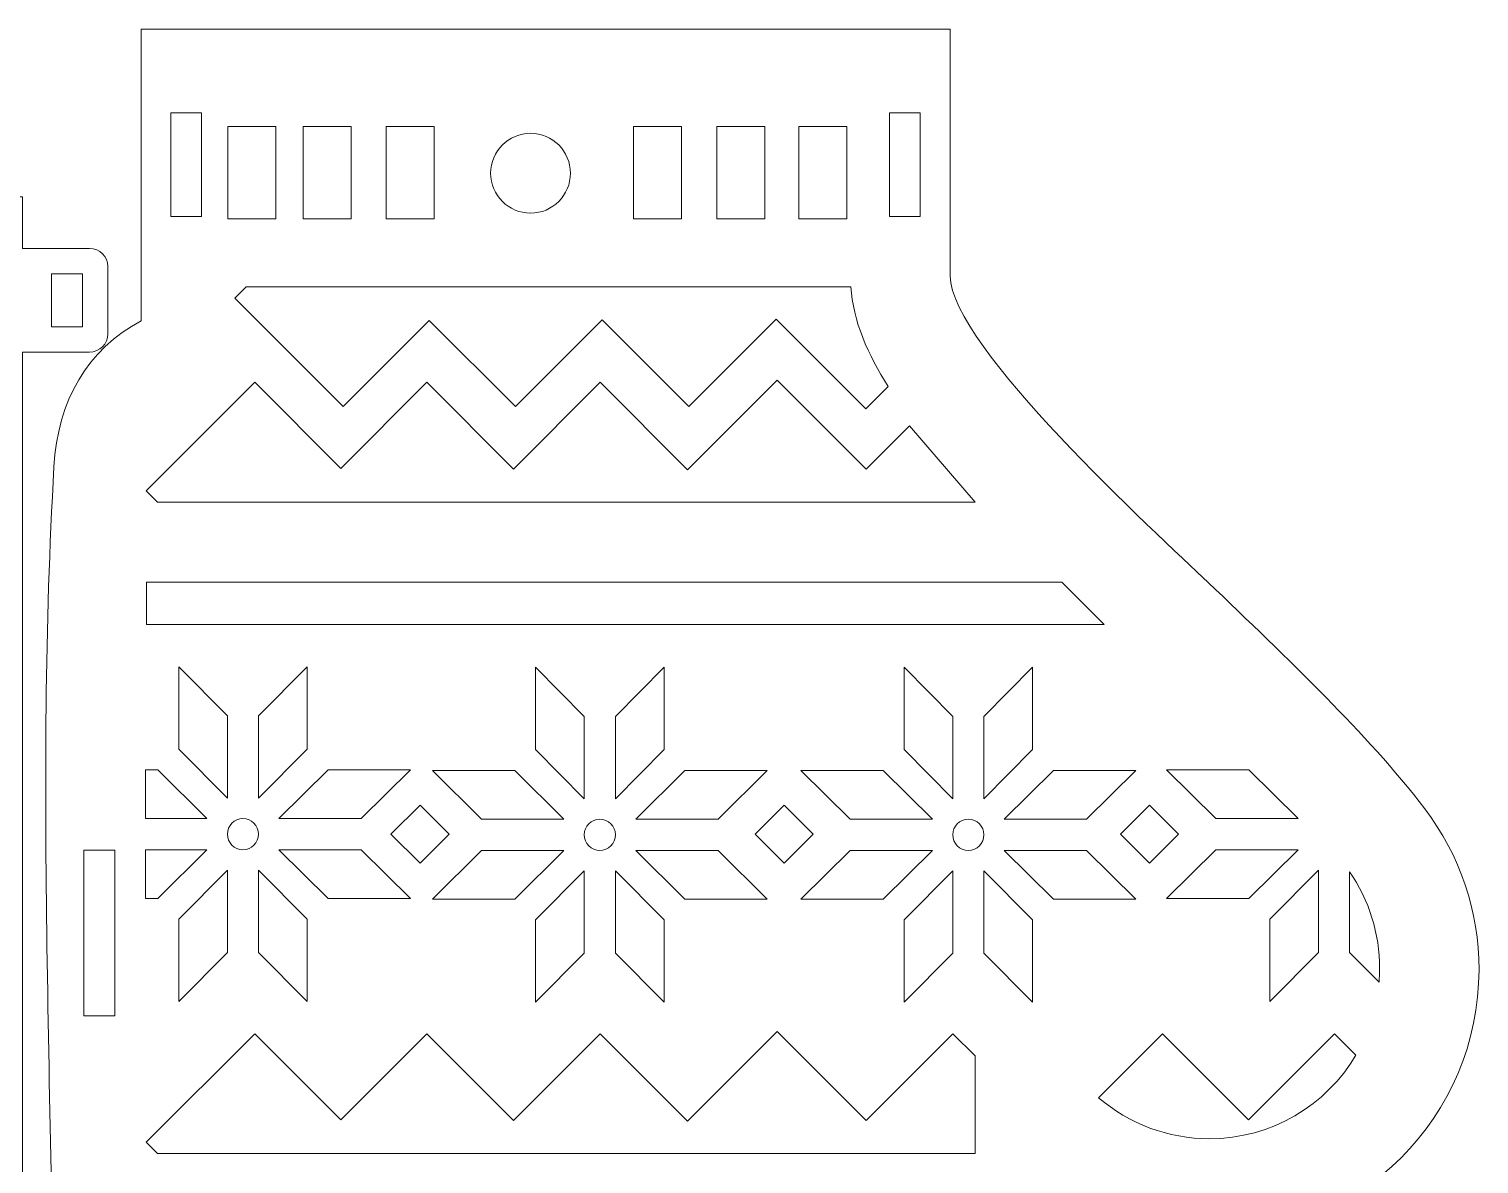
# Model space of a CAD drawing. Header units: centimetres. Extents: x -36.4 to 35.9, y -24.9 to 26.3.
# Drawn here: x 3.89 to 35.8, y 1.18 to 26.14 of the extents above; entities that cross this region are included whole.
import ezdxf

# ---------------------------------------------------------------- set-up
doc = ezdxf.new("R2010")
doc.units = ezdxf.units.CM
doc.header["$MEASUREMENT"] = 0
doc.layers.add('layer 1', color=7, linetype='Continuous')

msp = doc.modelspace()

# ---------------------------------------------------------------- linework, layer by layer
at = {"layer": 'layer 1', "color": 250, "lineweight": 9}
for points, knots in [([(6.36049, 19.72163), (6.36049, 19.72163), (6.36049, 26.14199), (6.36049, 26.14199), (6.36049, 26.14199), (6.36049, 26.14199), (24.16295, 26.14199), (24.16295, 26.14199), (24.16295, 26.14199), (24.16295, 26.14199), (24.16295, 20.71127), (24.16295, 20.71127), (24.16295, 20.71127), (24.16295, 19.16987), (28.71283, 15.03987), (29.83515, 13.97099), (29.83515, 13.97099), (30.70947, 13.13831), (31.58461, 12.30417), (32.43021, 11.44221), (32.43021, 11.44221), (33.19011, 10.66761), (33.94635, 9.85633), (34.60385, 8.99227), (34.60385, 8.99227), (35.37979, 7.97255), (35.79539, 6.73569), (35.79539, 5.45437), (35.79539, 5.45437), (35.79539, 2.22565), (33.17729, -0.39237), (29.94859, -0.39237), (29.94859, -0.39237), (28.87887, -0.39237), (27.85093, -0.10153), (26.96099, 0.42779), (26.96099, 0.42779), (26.96099, 0.42779), (26.96099, -4.59085), (26.96099, -4.59085), (26.96099, -4.59085), (27.01115, -10.82285), (21.91035, -15.85801), (15.70039, -15.85801), (15.70039, -15.85801), (9.48165, -15.85801), (4.43979, -10.81611), (4.43979, -4.59737), (4.43979, -4.59737), (4.43979, 2.44027), (4.03387, 9.48313), (4.44147, 16.51669), (4.44147, 16.51669), (4.52483, 17.95535), (5.17083, 19.10157), (6.36049, 19.72163)], [0, 0, 0, 0, 0.06666667, 0.06666667, 0.06666667, 0.06666667, 0.13333333, 0.13333333, 0.13333333, 0.13333333, 0.2, 0.2, 0.2, 0.2, 0.26666667, 0.26666667, 0.26666667, 0.26666667, 0.33333333, 0.33333333, 0.33333333, 0.33333333, 0.4, 0.4, 0.4, 0.4, 0.46666667, 0.46666667, 0.46666667, 0.46666667, 0.53333333, 0.53333333, 0.53333333, 0.53333333, 0.6, 0.6, 0.6, 0.6, 0.66666667, 0.66666667, 0.66666667, 0.66666667, 0.73333333, 0.73333333, 0.73333333, 0.73333333, 0.8, 0.8, 0.8, 0.8, 0.86666667, 0.86666667, 0.86666667, 0.86666667, 1, 1, 1, 1]), ([(7.69119, 22.01823), (7.69119, 22.01823), (7.01119, 22.01823), (7.01119, 22.01823), (7.01119, 22.01823), (7.01119, 22.01823), (7.01119, 24.29829), (7.01119, 24.29829), (7.01119, 24.29829), (7.01119, 24.29829), (7.69119, 24.29829), (7.69119, 24.29829), (7.69119, 24.29829), (7.69119, 24.29829), (7.69119, 22.01823), (7.69119, 22.01823)], [0, 0, 0, 0, 0.2, 0.2, 0.2, 0.2, 0.4, 0.4, 0.4, 0.4, 0.6, 0.6, 0.6, 0.6, 1, 1, 1, 1]), ([(23.50295, 22.01823), (23.50295, 22.01823), (22.82295, 22.01823), (22.82295, 22.01823), (22.82295, 22.01823), (22.82295, 22.01823), (22.82295, 24.29829), (22.82295, 24.29829), (22.82295, 24.29829), (22.82295, 24.29829), (23.50295, 24.29829), (23.50295, 24.29829), (23.50295, 24.29829), (23.50295, 24.29829), (23.50295, 22.01823), (23.50295, 22.01823)], [0, 0, 0, 0, 0.2, 0.2, 0.2, 0.2, 0.4, 0.4, 0.4, 0.4, 0.6, 0.6, 0.6, 0.6, 1, 1, 1, 1]), ([(9.32405, 21.96941), (9.32405, 21.96941), (8.26781, 21.96941), (8.26781, 21.96941), (8.26781, 21.96941), (8.26781, 21.96941), (8.26781, 23.99959), (8.26781, 23.99959), (8.26781, 23.99959), (8.26781, 23.99959), (9.32405, 23.99959), (9.32405, 23.99959), (9.32405, 23.99959), (9.32405, 23.99959), (9.32405, 21.96941), (9.32405, 21.96941)], [0, 0, 0, 0, 0.2, 0.2, 0.2, 0.2, 0.4, 0.4, 0.4, 0.4, 0.6, 0.6, 0.6, 0.6, 1, 1, 1, 1]), ([(10.98387, 21.96941), (10.98387, 21.96941), (9.92763, 21.96941), (9.92763, 21.96941), (9.92763, 21.96941), (9.92763, 21.96941), (9.92763, 23.99959), (9.92763, 23.99959), (9.92763, 23.99959), (9.92763, 23.99959), (10.98387, 23.99959), (10.98387, 23.99959), (10.98387, 23.99959), (10.98387, 23.99959), (10.98387, 21.96941), (10.98387, 21.96941)], [0, 0, 0, 0, 0.2, 0.2, 0.2, 0.2, 0.4, 0.4, 0.4, 0.4, 0.6, 0.6, 0.6, 0.6, 1, 1, 1, 1]), ([(12.80831, 21.96941), (12.80831, 21.96941), (11.75207, 21.96941), (11.75207, 21.96941), (11.75207, 21.96941), (11.75207, 21.96941), (11.75207, 23.99959), (11.75207, 23.99959), (11.75207, 23.99959), (11.75207, 23.99959), (12.80831, 23.99959), (12.80831, 23.99959), (12.80831, 23.99959), (12.80831, 23.99959), (12.80831, 21.96941), (12.80831, 21.96941)], [0, 0, 0, 0, 0.2, 0.2, 0.2, 0.2, 0.4, 0.4, 0.4, 0.4, 0.6, 0.6, 0.6, 0.6, 1, 1, 1, 1]), ([(18.24727, 21.96941), (18.24727, 21.96941), (17.19103, 21.96941), (17.19103, 21.96941), (17.19103, 21.96941), (17.19103, 21.96941), (17.19103, 23.99959), (17.19103, 23.99959), (17.19103, 23.99959), (17.19103, 23.99959), (18.24727, 23.99959), (18.24727, 23.99959), (18.24727, 23.99959), (18.24727, 23.99959), (18.24727, 21.96941), (18.24727, 21.96941)], [0, 0, 0, 0, 0.2, 0.2, 0.2, 0.2, 0.4, 0.4, 0.4, 0.4, 0.6, 0.6, 0.6, 0.6, 1, 1, 1, 1]), ([(20.08539, 21.96941), (20.08539, 21.96941), (19.02915, 21.96941), (19.02915, 21.96941), (19.02915, 21.96941), (19.02915, 21.96941), (19.02915, 23.99959), (19.02915, 23.99959), (19.02915, 23.99959), (19.02915, 23.99959), (20.08539, 23.99959), (20.08539, 23.99959), (20.08539, 23.99959), (20.08539, 23.99959), (20.08539, 21.96941), (20.08539, 21.96941)], [0, 0, 0, 0, 0.2, 0.2, 0.2, 0.2, 0.4, 0.4, 0.4, 0.4, 0.6, 0.6, 0.6, 0.6, 1, 1, 1, 1]), ([(21.88925, 21.96941), (21.88925, 21.96941), (20.83301, 21.96941), (20.83301, 21.96941), (20.83301, 21.96941), (20.83301, 21.96941), (20.83301, 23.99959), (20.83301, 23.99959), (20.83301, 23.99959), (20.83301, 23.99959), (21.88925, 23.99959), (21.88925, 23.99959), (21.88925, 23.99959), (21.88925, 23.99959), (21.88925, 21.96941), (21.88925, 21.96941)], [0, 0, 0, 0, 0.2, 0.2, 0.2, 0.2, 0.4, 0.4, 0.4, 0.4, 0.6, 0.6, 0.6, 0.6, 1, 1, 1, 1]), ([(14.92763, 22.09287), (14.44277, 22.09287), (14.04973, 22.48591), (14.04973, 22.97077), (14.04973, 22.97077), (14.04973, 23.45565), (14.44277, 23.84869), (14.92763, 23.84869), (14.92763, 23.84869), (15.41251, 23.84869), (15.80553, 23.45565), (15.80553, 22.97077), (15.80553, 22.97077), (15.80553, 22.48591), (15.41251, 22.09287), (14.92763, 22.09287)], [0, 0, 0, 0, 0.2, 0.2, 0.2, 0.2, 0.4, 0.4, 0.4, 0.4, 0.6, 0.6, 0.6, 0.6, 1, 1, 1, 1]), ([(-4.24951, -15.26875), (-4.24951, -15.26875), (-4.24951, -15.01497), (-4.24951, -15.01497), (-4.24951, -15.01497), (-4.24951, -15.01497), (-4.84953, -15.01497), (-4.84953, -15.01497), (-4.84953, -15.01497), (-4.84953, -15.01497), (-4.84953, -13.76035), (-4.84953, -13.76035), (-4.84953, -13.76035), (-4.84953, -13.76035), (-4.24951, -13.76035), (-4.24951, -13.76035), (-4.24951, -13.76035), (-4.24951, -13.76035), (-4.24951, -12.10167), (-4.24951, -12.10167), (-4.24951, -12.10167), (-4.24951, -12.10167), (-4.24951, -10.78865), (-4.24951, -10.78865), (-4.24951, -10.78865), (-4.24951, -10.78865), (-4.24951, -6.63227), (-4.24951, -6.63227), (-4.24951, -6.63227), (-4.24951, -6.63227), (-4.84951, -6.63227), (-4.84951, -6.63227), (-4.84951, -6.63227), (-4.84951, -6.63227), (-4.84951, -5.31925), (-4.84951, -5.31925), (-4.84951, -5.31925), (-4.84951, -5.31925), (-4.24951, -5.31925), (-4.24951, -5.31925), (-4.24951, -5.31925), (-4.24951, -5.31925), (-4.24951, -1.47687), (-4.24951, -1.47687), (-4.24951, -1.47687), (-4.24951, -1.50987), (-4.27651, -1.53687), (-4.30951, -1.53687), (-4.30951, -1.53687), (-4.30951, -1.53687), (-4.78951, -1.53687), (-4.78951, -1.53687), (-4.78951, -1.53687), (-4.82251, -1.53687), (-4.84951, -1.50987), (-4.84951, -1.47687), (-4.84951, -1.47687), (-4.84951, -1.47687), (-4.84951, -0.28387), (-4.84951, -0.28387), (-4.84951, -0.28387), (-4.84951, -0.25085), (-4.82251, -0.22385), (-4.78951, -0.22385), (-4.78951, -0.22385), (-4.78951, -0.22385), (-4.30951, -0.22385), (-4.30951, -0.22385), (-4.30951, -0.22385), (-4.27651, -0.22385), (-4.24951, -0.25085), (-4.24951, -0.28387), (-4.24951, -0.28387), (-4.24951, -0.28387), (-4.24951, 5.50745), (-4.24951, 5.50745), (-4.24951, 5.50745), (-4.24951, 5.50745), (-4.84951, 5.50745), (-4.84951, 5.50745), (-4.84951, 5.50745), (-4.84951, 5.50745), (-4.84951, 7.32425), (-4.84951, 7.32425), (-4.84951, 7.32425), (-4.84951, 7.32425), (-4.24951, 7.32425), (-4.24951, 7.32425), (-4.24951, 7.32425), (-4.24951, 7.32425), (-4.24951, 13.87085), (-4.24951, 13.87085), (-4.24951, 13.87085), (-4.24951, 13.87085), (-4.84951, 13.87085), (-4.84951, 13.87085), (-4.84951, 13.87085), (-4.84951, 13.87085), (-4.84951, 15.68765), (-4.84951, 15.68765), (-4.84951, 15.68765), (-4.84951, 15.68765), (-4.24951, 15.68765), (-4.24951, 15.68765), (-4.24951, 15.68765), (-4.24951, 15.68765), (-4.24951, 17.73125), (-4.24951, 17.73125), (-4.24951, 17.73125), (-4.24951, 17.73125), (-4.24951, 19.03821), (-4.24951, 19.03821), (-4.24951, 19.03821), (-4.24951, 19.03821), (-4.84951, 19.03821), (-4.84951, 19.03821), (-4.84951, 19.03821), (-4.84951, 19.03821), (-4.84951, 20.85501), (-4.84951, 20.85501), (-4.84951, 20.85501), (-4.84951, 20.85501), (-4.24951, 20.85501), (-4.24951, 20.85501), (-4.24951, 20.85501), (-4.24951, 20.85501), (-4.24951, 22.45125), (-4.24951, 22.45125), (-4.24951, 22.45125), (-4.24951, 22.45125), (-2.64951, 22.45125), (-2.64951, 22.45125), (-2.64951, 22.45125), (-2.64951, 22.45125), (-2.64951, 21.85125), (-2.64951, 21.85125), (-2.64951, 21.85125), (-2.64951, 21.85125), (-1.04951, 21.85125), (-1.04951, 21.85125), (-1.04951, 21.85125), (-1.04951, 21.85125), (-1.04951, 22.45125), (-1.04951, 22.45125), (-1.04951, 22.45125), (-1.04951, 22.45125), (0.55049, 22.45125), (0.55049, 22.45125), (0.55049, 22.45125), (0.55049, 22.45125), (0.55049, 21.85125), (0.55049, 21.85125), (0.55049, 21.85125), (0.55049, 21.85125), (2.15049, 21.85125), (2.15049, 21.85125), (2.15049, 21.85125), (2.15049, 21.85125), (2.15049, 22.45125), (2.15049, 22.45125), (2.15049, 22.45125), (2.15049, 22.45125), (3.75049, 22.45125), (3.75049, 22.45125), (3.75049, 22.45125), (3.75049, 22.45125), (3.75049, 21.31827), (3.75049, 21.31827), (3.75049, 21.31827), (3.75049, 21.31827), (5.22575, 21.31827), (5.22575, 21.31827), (5.22575, 21.31827), (5.44579, 21.31827), (5.62577, 21.13827), (5.62577, 20.91827), (5.62577, 20.91827), (5.62577, 20.91827), (5.62577, 19.43821), (5.62577, 19.43821), (5.62577, 19.43821), (5.62577, 19.21821), (5.44579, 19.03821), (5.22575, 19.03821), (5.22575, 19.03821), (5.22575, 19.03821), (3.75049, 19.03821), (3.75049, 19.03821), (3.75049, 19.03821), (3.75049, 19.03821), (3.75049, 17.73125), (3.75049, 17.73125), (3.75049, 17.73125), (3.75049, 17.73125), (3.75049, -13.98755), (3.75049, -13.98755), (3.75049, -13.98755), (3.75049, -13.98755), (2.95049, -13.98755), (2.95049, -13.98755), (2.95049, -13.98755), (2.95049, -13.98755), (2.95049, -14.27133), (2.95049, -14.27133), (2.95049, -14.27133), (2.95049, -14.27133), (2.95049, -14.28669), (2.95049, -14.28669), (2.95049, -14.28669), (2.95049, -14.28669), (2.95049, -14.78755), (2.95049, -14.78755), (2.95049, -14.78755), (2.95049, -14.78755), (3.75049, -14.78755), (3.75049, -14.78755), (3.75049, -14.78755), (3.75049, -14.78755), (3.75049, -15.26875), (3.75049, -15.26875), (3.75049, -15.26875), (3.75049, -15.26875), (-4.24951, -15.26875), (-4.24951, -15.26875)], [0, 0, 0, 0, 0.01754386, 0.01754386, 0.01754386, 0.01754386, 0.03508772, 0.03508772, 0.03508772, 0.03508772, 0.05263158, 0.05263158, 0.05263158, 0.05263158, 0.07017544, 0.07017544, 0.07017544, 0.07017544, 0.0877193, 0.0877193, 0.0877193, 0.0877193, 0.10526316, 0.10526316, 0.10526316, 0.10526316, 0.12280702, 0.12280702, 0.12280702, 0.12280702, 0.14035088, 0.14035088, 0.14035088, 0.14035088, 0.15789474, 0.15789474, 0.15789474, 0.15789474, 0.1754386, 0.1754386, 0.1754386, 0.1754386, 0.19298246, 0.19298246, 0.19298246, 0.19298246, 0.21052632, 0.21052632, 0.21052632, 0.21052632, 0.22807018, 0.22807018, 0.22807018, 0.22807018, 0.24561404, 0.24561404, 0.24561404, 0.24561404, 0.26315789, 0.26315789, 0.26315789, 0.26315789, 0.28070175, 0.28070175, 0.28070175, 0.28070175, 0.29824561, 0.29824561, 0.29824561, 0.29824561, 0.31578947, 0.31578947, 0.31578947, 0.31578947, 0.33333333, 0.33333333, 0.33333333, 0.33333333, 0.35087719, 0.35087719, 0.35087719, 0.35087719, 0.36842105, 0.36842105, 0.36842105, 0.36842105, 0.38596491, 0.38596491, 0.38596491, 0.38596491, 0.40350877, 0.40350877, 0.40350877, 0.40350877, 0.42105263, 0.42105263, 0.42105263, 0.42105263, 0.43859649, 0.43859649, 0.43859649, 0.43859649, 0.45614035, 0.45614035, 0.45614035, 0.45614035, 0.47368421, 0.47368421, 0.47368421, 0.47368421, 0.49122807, 0.49122807, 0.49122807, 0.49122807, 0.50877193, 0.50877193, 0.50877193, 0.50877193, 0.52631579, 0.52631579, 0.52631579, 0.52631579, 0.54385965, 0.54385965, 0.54385965, 0.54385965, 0.56140351, 0.56140351, 0.56140351, 0.56140351, 0.57894737, 0.57894737, 0.57894737, 0.57894737, 0.59649123, 0.59649123, 0.59649123, 0.59649123, 0.61403509, 0.61403509, 0.61403509, 0.61403509, 0.63157895, 0.63157895, 0.63157895, 0.63157895, 0.64912281, 0.64912281, 0.64912281, 0.64912281, 0.66666667, 0.66666667, 0.66666667, 0.66666667, 0.68421053, 0.68421053, 0.68421053, 0.68421053, 0.70175439, 0.70175439, 0.70175439, 0.70175439, 0.71929825, 0.71929825, 0.71929825, 0.71929825, 0.73684211, 0.73684211, 0.73684211, 0.73684211, 0.75438596, 0.75438596, 0.75438596, 0.75438596, 0.77192982, 0.77192982, 0.77192982, 0.77192982, 0.78947368, 0.78947368, 0.78947368, 0.78947368, 0.80701754, 0.80701754, 0.80701754, 0.80701754, 0.8245614, 0.8245614, 0.8245614, 0.8245614, 0.84210526, 0.84210526, 0.84210526, 0.84210526, 0.85964912, 0.85964912, 0.85964912, 0.85964912, 0.87719298, 0.87719298, 0.87719298, 0.87719298, 0.89473684, 0.89473684, 0.89473684, 0.89473684, 0.9122807, 0.9122807, 0.9122807, 0.9122807, 0.92982456, 0.92982456, 0.92982456, 0.92982456, 0.94736842, 0.94736842, 0.94736842, 0.94736842, 0.96491228, 0.96491228, 0.96491228, 0.96491228, 1, 1, 1, 1]), ([(5.07049, 19.59617), (5.07049, 19.59617), (4.39049, 19.59617), (4.39049, 19.59617), (4.39049, 19.59617), (4.39049, 19.59617), (4.39049, 20.76033), (4.39049, 20.76033), (4.39049, 20.76033), (4.39049, 20.76033), (5.07049, 20.76033), (5.07049, 20.76033), (5.07049, 20.76033), (5.07049, 20.76033), (5.07049, 19.59617), (5.07049, 19.59617)], [0, 0, 0, 0, 0.2, 0.2, 0.2, 0.2, 0.4, 0.4, 0.4, 0.4, 0.6, 0.6, 0.6, 0.6, 1, 1, 1, 1]), ([(22.79389, 18.28053), (22.35623, 18.97137), (22.01813, 19.72511), (21.97673, 20.47241), (21.97673, 20.47241), (21.97673, 20.47241), (8.66759, 20.47241), (8.66759, 20.47241), (8.66759, 20.47241), (8.66759, 20.47241), (8.42009, 20.22489), (8.42009, 20.22489), (8.42009, 20.22489), (8.42009, 20.22489), (10.80621, 17.83875), (10.80621, 17.83875), (10.80621, 17.83875), (10.80621, 17.83875), (12.70027, 19.73281), (12.70027, 19.73281), (12.70027, 19.73281), (12.70027, 19.73281), (14.59435, 17.83875), (14.59435, 17.83875), (14.59435, 17.83875), (14.59435, 17.83875), (16.50109, 19.74547), (16.50109, 19.74547), (16.50109, 19.74547), (16.50109, 19.74547), (18.40781, 17.83875), (18.40781, 17.83875), (18.40781, 17.83875), (18.40781, 17.83875), (20.33141, 19.76233), (20.33141, 19.76233), (20.33141, 19.76233), (20.33141, 19.76233), (22.30355, 17.79019), (22.30355, 17.79019), (22.30355, 17.79019), (22.30355, 17.79019), (22.79389, 18.28053), (22.79389, 18.28053)], [0, 0, 0, 0, 0.08333333, 0.08333333, 0.08333333, 0.08333333, 0.16666667, 0.16666667, 0.16666667, 0.16666667, 0.25, 0.25, 0.25, 0.25, 0.33333333, 0.33333333, 0.33333333, 0.33333333, 0.41666667, 0.41666667, 0.41666667, 0.41666667, 0.5, 0.5, 0.5, 0.5, 0.58333333, 0.58333333, 0.58333333, 0.58333333, 0.66666667, 0.66666667, 0.66666667, 0.66666667, 0.75, 0.75, 0.75, 0.75, 0.83333333, 0.83333333, 0.83333333, 0.83333333, 1, 1, 1, 1]), ([(6.71973, 15.73899), (6.71973, 15.73899), (6.47221, 15.98651), (6.47221, 15.98651), (6.47221, 15.98651), (6.47221, 15.98651), (8.85835, 18.37265), (8.85835, 18.37265), (8.85835, 18.37265), (8.85835, 18.37265), (10.75241, 16.47859), (10.75241, 16.47859), (10.75241, 16.47859), (10.75241, 16.47859), (12.64649, 18.37265), (12.64649, 18.37265), (12.64649, 18.37265), (12.64649, 18.37265), (14.55323, 16.46593), (14.55323, 16.46593), (14.55323, 16.46593), (14.55323, 16.46593), (16.45995, 18.37265), (16.45995, 18.37265), (16.45995, 18.37265), (16.45995, 18.37265), (18.38355, 16.44907), (18.38355, 16.44907), (18.38355, 16.44907), (18.38355, 16.44907), (20.35567, 18.42121), (20.35567, 18.42121), (20.35567, 18.42121), (20.35567, 18.42121), (22.31307, 16.46385), (22.31307, 16.46385), (22.31307, 16.46385), (22.31307, 16.46385), (23.26747, 17.41825), (23.26747, 17.41825), (23.26747, 17.41825), (23.26747, 17.41825), (24.70791, 15.73899), (24.70791, 15.73899), (24.70791, 15.73899), (24.70791, 15.73899), (6.71973, 15.73899), (6.71973, 15.73899)], [0, 0, 0, 0, 0.07692308, 0.07692308, 0.07692308, 0.07692308, 0.15384615, 0.15384615, 0.15384615, 0.15384615, 0.23076923, 0.23076923, 0.23076923, 0.23076923, 0.30769231, 0.30769231, 0.30769231, 0.30769231, 0.38461538, 0.38461538, 0.38461538, 0.38461538, 0.46153846, 0.46153846, 0.46153846, 0.46153846, 0.53846154, 0.53846154, 0.53846154, 0.53846154, 0.61538462, 0.61538462, 0.61538462, 0.61538462, 0.69230769, 0.69230769, 0.69230769, 0.69230769, 0.76923077, 0.76923077, 0.76923077, 0.76923077, 0.84615385, 0.84615385, 0.84615385, 0.84615385, 1, 1, 1, 1]), ([(27.54771, 13.04479), (27.54771, 13.04479), (6.47779, 13.04479), (6.47779, 13.04479), (6.47779, 13.04479), (6.47779, 13.04479), (6.47779, 13.97757), (6.47779, 13.97757), (6.47779, 13.97757), (6.47779, 13.97757), (26.61491, 13.97757), (26.61491, 13.97757), (26.61491, 13.97757), (26.61491, 13.97757), (27.54771, 13.04479), (27.54771, 13.04479)], [0, 0, 0, 0, 0.2, 0.2, 0.2, 0.2, 0.4, 0.4, 0.4, 0.4, 0.6, 0.6, 0.6, 0.6, 1, 1, 1, 1]), ([(7.18649, 12.11887), (7.18649, 12.11887), (8.25645, 11.03733), (8.25645, 11.03733), (8.25645, 11.03733), (8.25645, 11.03733), (8.25645, 9.22661), (8.25645, 9.22661), (8.25645, 9.22661), (8.25645, 9.22661), (7.18649, 10.30815), (7.18649, 10.30815), (7.18649, 10.30815), (7.18649, 10.30815), (7.18649, 12.11887), (7.18649, 12.11887)], [0, 0, 0, 0, 0.2, 0.2, 0.2, 0.2, 0.4, 0.4, 0.4, 0.4, 0.6, 0.6, 0.6, 0.6, 1, 1, 1, 1]), ([(10.01227, 12.11887), (10.01227, 12.11887), (8.94231, 11.03733), (8.94231, 11.03733), (8.94231, 11.03733), (8.94231, 11.03733), (8.94231, 9.22661), (8.94231, 9.22661), (8.94231, 9.22661), (8.94231, 9.22661), (10.01227, 10.30815), (10.01227, 10.30815), (10.01227, 10.30815), (10.01227, 10.30815), (10.01227, 12.11887), (10.01227, 12.11887)], [0, 0, 0, 0, 0.2, 0.2, 0.2, 0.2, 0.4, 0.4, 0.4, 0.4, 0.6, 0.6, 0.6, 0.6, 1, 1, 1, 1]), ([(15.03943, 12.10537), (15.03943, 12.10537), (16.10939, 11.02383), (16.10939, 11.02383), (16.10939, 11.02383), (16.10939, 11.02383), (16.10939, 9.21311), (16.10939, 9.21311), (16.10939, 9.21311), (16.10939, 9.21311), (15.03943, 10.29465), (15.03943, 10.29465), (15.03943, 10.29465), (15.03943, 10.29465), (15.03943, 12.10537), (15.03943, 12.10537)], [0, 0, 0, 0, 0.2, 0.2, 0.2, 0.2, 0.4, 0.4, 0.4, 0.4, 0.6, 0.6, 0.6, 0.6, 1, 1, 1, 1]), ([(17.86521, 12.10537), (17.86521, 12.10537), (16.79525, 11.02383), (16.79525, 11.02383), (16.79525, 11.02383), (16.79525, 11.02383), (16.79525, 9.21311), (16.79525, 9.21311), (16.79525, 9.21311), (16.79525, 9.21311), (17.86521, 10.29465), (17.86521, 10.29465), (17.86521, 10.29465), (17.86521, 10.29465), (17.86521, 12.10537), (17.86521, 12.10537)], [0, 0, 0, 0, 0.2, 0.2, 0.2, 0.2, 0.4, 0.4, 0.4, 0.4, 0.6, 0.6, 0.6, 0.6, 1, 1, 1, 1]), ([(23.14683, 12.10537), (23.14683, 12.10537), (24.21679, 11.02383), (24.21679, 11.02383), (24.21679, 11.02383), (24.21679, 11.02383), (24.21679, 9.21311), (24.21679, 9.21311), (24.21679, 9.21311), (24.21679, 9.21311), (23.14683, 10.29465), (23.14683, 10.29465), (23.14683, 10.29465), (23.14683, 10.29465), (23.14683, 12.10537), (23.14683, 12.10537)], [0, 0, 0, 0, 0.2, 0.2, 0.2, 0.2, 0.4, 0.4, 0.4, 0.4, 0.6, 0.6, 0.6, 0.6, 1, 1, 1, 1]), ([(25.97261, 12.10537), (25.97261, 12.10537), (24.90263, 11.02383), (24.90263, 11.02383), (24.90263, 11.02383), (24.90263, 11.02383), (24.90263, 9.21311), (24.90263, 9.21311), (24.90263, 9.21311), (24.90263, 9.21311), (25.97261, 10.29465), (25.97261, 10.29465), (25.97261, 10.29465), (25.97261, 10.29465), (25.97261, 12.10537), (25.97261, 12.10537)], [0, 0, 0, 0, 0.2, 0.2, 0.2, 0.2, 0.4, 0.4, 0.4, 0.4, 0.6, 0.6, 0.6, 0.6, 1, 1, 1, 1]), ([(6.45581, 8.77867), (6.45581, 8.77867), (7.80851, 8.77867), (7.80851, 8.77867), (7.80851, 8.77867), (7.80851, 8.77867), (6.72699, 9.84863), (6.72699, 9.84863), (6.72699, 9.84863), (6.72699, 9.84863), (6.45581, 9.84863), (6.45581, 9.84863), (6.45581, 9.84863), (6.45581, 9.84863), (6.45581, 8.77867), (6.45581, 8.77867)], [0, 0, 0, 0, 0.2, 0.2, 0.2, 0.2, 0.4, 0.4, 0.4, 0.4, 0.6, 0.6, 0.6, 0.6, 1, 1, 1, 1]), ([(12.28249, 9.84863), (12.28249, 9.84863), (11.20097, 8.77867), (11.20097, 8.77867), (11.20097, 8.77867), (11.20097, 8.77867), (9.39025, 8.77867), (9.39025, 8.77867), (9.39025, 8.77867), (9.39025, 8.77867), (10.47179, 9.84863), (10.47179, 9.84863), (10.47179, 9.84863), (10.47179, 9.84863), (12.28249, 9.84863), (12.28249, 9.84863)], [0, 0, 0, 0, 0.2, 0.2, 0.2, 0.2, 0.4, 0.4, 0.4, 0.4, 0.6, 0.6, 0.6, 0.6, 1, 1, 1, 1]), ([(12.76921, 9.83513), (12.76921, 9.83513), (13.85073, 8.76517), (13.85073, 8.76517), (13.85073, 8.76517), (13.85073, 8.76517), (15.66145, 8.76517), (15.66145, 8.76517), (15.66145, 8.76517), (15.66145, 8.76517), (14.57991, 9.83513), (14.57991, 9.83513), (14.57991, 9.83513), (14.57991, 9.83513), (12.76921, 9.83513), (12.76921, 9.83513)], [0, 0, 0, 0, 0.2, 0.2, 0.2, 0.2, 0.4, 0.4, 0.4, 0.4, 0.6, 0.6, 0.6, 0.6, 1, 1, 1, 1]), ([(20.13543, 9.83513), (20.13543, 9.83513), (19.05391, 8.76517), (19.05391, 8.76517), (19.05391, 8.76517), (19.05391, 8.76517), (17.24319, 8.76517), (17.24319, 8.76517), (17.24319, 8.76517), (17.24319, 8.76517), (18.32473, 9.83513), (18.32473, 9.83513), (18.32473, 9.83513), (18.32473, 9.83513), (20.13543, 9.83513), (20.13543, 9.83513)], [0, 0, 0, 0, 0.2, 0.2, 0.2, 0.2, 0.4, 0.4, 0.4, 0.4, 0.6, 0.6, 0.6, 0.6, 1, 1, 1, 1]), ([(20.87659, 9.83513), (20.87659, 9.83513), (21.95813, 8.76517), (21.95813, 8.76517), (21.95813, 8.76517), (21.95813, 8.76517), (23.76885, 8.76517), (23.76885, 8.76517), (23.76885, 8.76517), (23.76885, 8.76517), (22.68731, 9.83513), (22.68731, 9.83513), (22.68731, 9.83513), (22.68731, 9.83513), (20.87659, 9.83513), (20.87659, 9.83513)], [0, 0, 0, 0, 0.2, 0.2, 0.2, 0.2, 0.4, 0.4, 0.4, 0.4, 0.6, 0.6, 0.6, 0.6, 1, 1, 1, 1]), ([(28.24283, 9.83513), (28.24283, 9.83513), (27.16129, 8.76517), (27.16129, 8.76517), (27.16129, 8.76517), (27.16129, 8.76517), (25.35059, 8.76517), (25.35059, 8.76517), (25.35059, 8.76517), (25.35059, 8.76517), (26.43211, 9.83513), (26.43211, 9.83513), (26.43211, 9.83513), (26.43211, 9.83513), (28.24283, 9.83513), (28.24283, 9.83513)], [0, 0, 0, 0, 0.2, 0.2, 0.2, 0.2, 0.4, 0.4, 0.4, 0.4, 0.6, 0.6, 0.6, 0.6, 1, 1, 1, 1]), ([(28.92171, 9.84863), (28.92171, 9.84863), (30.00325, 8.77867), (30.00325, 8.77867), (30.00325, 8.77867), (30.00325, 8.77867), (31.81397, 8.77867), (31.81397, 8.77867), (31.81397, 8.77867), (31.81397, 8.77867), (30.73243, 9.84863), (30.73243, 9.84863), (30.73243, 9.84863), (30.73243, 9.84863), (28.92171, 9.84863), (28.92171, 9.84863)], [0, 0, 0, 0, 0.2, 0.2, 0.2, 0.2, 0.4, 0.4, 0.4, 0.4, 0.6, 0.6, 0.6, 0.6, 1, 1, 1, 1]), ([(12.49511, 7.79555), (12.49511, 7.79555), (11.85493, 8.43575), (11.85493, 8.43575), (11.85493, 8.43575), (11.85493, 8.43575), (12.49511, 9.07593), (12.49511, 9.07593), (12.49511, 9.07593), (12.49511, 9.07593), (13.13531, 8.43575), (13.13531, 8.43575), (13.13531, 8.43575), (13.13531, 8.43575), (12.49511, 7.79555), (12.49511, 7.79555)], [0, 0, 0, 0, 0.2, 0.2, 0.2, 0.2, 0.4, 0.4, 0.4, 0.4, 0.6, 0.6, 0.6, 0.6, 1, 1, 1, 1]), ([(20.50601, 7.79555), (20.50601, 7.79555), (19.86583, 8.43575), (19.86583, 8.43575), (19.86583, 8.43575), (19.86583, 8.43575), (20.50601, 9.07593), (20.50601, 9.07593), (20.50601, 9.07593), (20.50601, 9.07593), (21.14621, 8.43575), (21.14621, 8.43575), (21.14621, 8.43575), (21.14621, 8.43575), (20.50601, 7.79555), (20.50601, 7.79555)], [0, 0, 0, 0, 0.2, 0.2, 0.2, 0.2, 0.4, 0.4, 0.4, 0.4, 0.6, 0.6, 0.6, 0.6, 1, 1, 1, 1]), ([(28.54447, 7.79555), (28.54447, 7.79555), (27.90429, 8.43575), (27.90429, 8.43575), (27.90429, 8.43575), (27.90429, 8.43575), (28.54447, 9.07593), (28.54447, 9.07593), (28.54447, 9.07593), (28.54447, 9.07593), (29.18467, 8.43575), (29.18467, 8.43575), (29.18467, 8.43575), (29.18467, 8.43575), (28.54447, 7.79555), (28.54447, 7.79555)], [0, 0, 0, 0, 0.2, 0.2, 0.2, 0.2, 0.4, 0.4, 0.4, 0.4, 0.6, 0.6, 0.6, 0.6, 1, 1, 1, 1]), ([(8.59939, 8.09281), (8.78877, 8.09281), (8.94231, 8.24637), (8.94231, 8.43575), (8.94231, 8.43575), (8.94231, 8.62513), (8.78877, 8.77867), (8.59939, 8.77867), (8.59939, 8.77867), (8.41001, 8.77867), (8.25645, 8.62513), (8.25645, 8.43575), (8.25645, 8.43575), (8.25645, 8.24637), (8.41001, 8.09281), (8.59939, 8.09281)], [0, 0, 0, 0, 0.2, 0.2, 0.2, 0.2, 0.4, 0.4, 0.4, 0.4, 0.6, 0.6, 0.6, 0.6, 1, 1, 1, 1]), ([(16.45231, 8.07931), (16.26293, 8.07931), (16.10939, 8.23287), (16.10939, 8.42225), (16.10939, 8.42225), (16.10939, 8.61163), (16.26293, 8.76517), (16.45231, 8.76517), (16.45231, 8.76517), (16.64169, 8.76517), (16.79525, 8.61163), (16.79525, 8.42225), (16.79525, 8.42225), (16.79525, 8.23287), (16.64169, 8.07931), (16.45231, 8.07931)], [0, 0, 0, 0, 0.2, 0.2, 0.2, 0.2, 0.4, 0.4, 0.4, 0.4, 0.6, 0.6, 0.6, 0.6, 1, 1, 1, 1]), ([(24.55971, 8.07931), (24.74909, 8.07931), (24.90263, 8.23287), (24.90263, 8.42225), (24.90263, 8.42225), (24.90263, 8.61163), (24.74909, 8.76517), (24.55971, 8.76517), (24.55971, 8.76517), (24.37033, 8.76517), (24.21679, 8.61163), (24.21679, 8.42225), (24.21679, 8.42225), (24.21679, 8.23287), (24.37033, 8.07931), (24.55971, 8.07931)], [0, 0, 0, 0, 0.2, 0.2, 0.2, 0.2, 0.4, 0.4, 0.4, 0.4, 0.6, 0.6, 0.6, 0.6, 1, 1, 1, 1]), ([(5.77979, 4.44395), (5.77979, 4.44395), (5.09979, 4.44395), (5.09979, 4.44395), (5.09979, 4.44395), (5.09979, 4.44395), (5.09979, 8.08461), (5.09979, 8.08461), (5.09979, 8.08461), (5.09979, 8.08461), (5.77979, 8.08461), (5.77979, 8.08461), (5.77979, 8.08461), (5.77979, 8.08461), (5.77979, 4.44395), (5.77979, 4.44395)], [0, 0, 0, 0, 0.2, 0.2, 0.2, 0.2, 0.4, 0.4, 0.4, 0.4, 0.6, 0.6, 0.6, 0.6, 1, 1, 1, 1]), ([(6.45581, 8.09281), (6.45581, 8.09281), (7.80851, 8.09281), (7.80851, 8.09281), (7.80851, 8.09281), (7.80851, 8.09281), (6.72699, 7.02285), (6.72699, 7.02285), (6.72699, 7.02285), (6.72699, 7.02285), (6.45581, 7.02285), (6.45581, 7.02285), (6.45581, 7.02285), (6.45581, 7.02285), (6.45581, 8.09281), (6.45581, 8.09281)], [0, 0, 0, 0, 0.2, 0.2, 0.2, 0.2, 0.4, 0.4, 0.4, 0.4, 0.6, 0.6, 0.6, 0.6, 1, 1, 1, 1]), ([(12.28249, 7.02285), (12.28249, 7.02285), (11.20097, 8.09281), (11.20097, 8.09281), (11.20097, 8.09281), (11.20097, 8.09281), (9.39025, 8.09281), (9.39025, 8.09281), (9.39025, 8.09281), (9.39025, 8.09281), (10.47179, 7.02285), (10.47179, 7.02285), (10.47179, 7.02285), (10.47179, 7.02285), (12.28249, 7.02285), (12.28249, 7.02285)], [0, 0, 0, 0, 0.2, 0.2, 0.2, 0.2, 0.4, 0.4, 0.4, 0.4, 0.6, 0.6, 0.6, 0.6, 1, 1, 1, 1]), ([(12.76921, 7.00935), (12.76921, 7.00935), (13.85073, 8.07931), (13.85073, 8.07931), (13.85073, 8.07931), (13.85073, 8.07931), (15.66145, 8.07931), (15.66145, 8.07931), (15.66145, 8.07931), (15.66145, 8.07931), (14.57991, 7.00935), (14.57991, 7.00935), (14.57991, 7.00935), (14.57991, 7.00935), (12.76921, 7.00935), (12.76921, 7.00935)], [0, 0, 0, 0, 0.2, 0.2, 0.2, 0.2, 0.4, 0.4, 0.4, 0.4, 0.6, 0.6, 0.6, 0.6, 1, 1, 1, 1]), ([(20.13543, 7.00935), (20.13543, 7.00935), (19.05391, 8.07931), (19.05391, 8.07931), (19.05391, 8.07931), (19.05391, 8.07931), (17.24319, 8.07931), (17.24319, 8.07931), (17.24319, 8.07931), (17.24319, 8.07931), (18.32473, 7.00935), (18.32473, 7.00935), (18.32473, 7.00935), (18.32473, 7.00935), (20.13543, 7.00935), (20.13543, 7.00935)], [0, 0, 0, 0, 0.2, 0.2, 0.2, 0.2, 0.4, 0.4, 0.4, 0.4, 0.6, 0.6, 0.6, 0.6, 1, 1, 1, 1]), ([(20.87659, 7.00935), (20.87659, 7.00935), (21.95813, 8.07931), (21.95813, 8.07931), (21.95813, 8.07931), (21.95813, 8.07931), (23.76885, 8.07931), (23.76885, 8.07931), (23.76885, 8.07931), (23.76885, 8.07931), (22.68731, 7.00935), (22.68731, 7.00935), (22.68731, 7.00935), (22.68731, 7.00935), (20.87659, 7.00935), (20.87659, 7.00935)], [0, 0, 0, 0, 0.2, 0.2, 0.2, 0.2, 0.4, 0.4, 0.4, 0.4, 0.6, 0.6, 0.6, 0.6, 1, 1, 1, 1]), ([(28.24283, 7.00935), (28.24283, 7.00935), (27.16129, 8.07931), (27.16129, 8.07931), (27.16129, 8.07931), (27.16129, 8.07931), (25.35059, 8.07931), (25.35059, 8.07931), (25.35059, 8.07931), (25.35059, 8.07931), (26.43211, 7.00935), (26.43211, 7.00935), (26.43211, 7.00935), (26.43211, 7.00935), (28.24283, 7.00935), (28.24283, 7.00935)], [0, 0, 0, 0, 0.2, 0.2, 0.2, 0.2, 0.4, 0.4, 0.4, 0.4, 0.6, 0.6, 0.6, 0.6, 1, 1, 1, 1]), ([(28.92171, 7.02285), (28.92171, 7.02285), (30.00325, 8.09281), (30.00325, 8.09281), (30.00325, 8.09281), (30.00325, 8.09281), (31.81397, 8.09281), (31.81397, 8.09281), (31.81397, 8.09281), (31.81397, 8.09281), (30.73243, 7.02285), (30.73243, 7.02285), (30.73243, 7.02285), (30.73243, 7.02285), (28.92171, 7.02285), (28.92171, 7.02285)], [0, 0, 0, 0, 0.2, 0.2, 0.2, 0.2, 0.4, 0.4, 0.4, 0.4, 0.6, 0.6, 0.6, 0.6, 1, 1, 1, 1]), ([(7.18649, 4.75263), (7.18649, 4.75263), (8.25645, 5.83417), (8.25645, 5.83417), (8.25645, 5.83417), (8.25645, 5.83417), (8.25645, 7.64487), (8.25645, 7.64487), (8.25645, 7.64487), (8.25645, 7.64487), (7.18649, 6.56335), (7.18649, 6.56335), (7.18649, 6.56335), (7.18649, 6.56335), (7.18649, 4.75263), (7.18649, 4.75263)], [0, 0, 0, 0, 0.2, 0.2, 0.2, 0.2, 0.4, 0.4, 0.4, 0.4, 0.6, 0.6, 0.6, 0.6, 1, 1, 1, 1]), ([(10.01227, 4.75263), (10.01227, 4.75263), (8.94231, 5.83417), (8.94231, 5.83417), (8.94231, 5.83417), (8.94231, 5.83417), (8.94231, 7.64487), (8.94231, 7.64487), (8.94231, 7.64487), (8.94231, 7.64487), (10.01227, 6.56335), (10.01227, 6.56335), (10.01227, 6.56335), (10.01227, 6.56335), (10.01227, 4.75263), (10.01227, 4.75263)], [0, 0, 0, 0, 0.2, 0.2, 0.2, 0.2, 0.4, 0.4, 0.4, 0.4, 0.6, 0.6, 0.6, 0.6, 1, 1, 1, 1]), ([(15.03943, 4.73913), (15.03943, 4.73913), (16.10939, 5.82067), (16.10939, 5.82067), (16.10939, 5.82067), (16.10939, 5.82067), (16.10939, 7.63137), (16.10939, 7.63137), (16.10939, 7.63137), (16.10939, 7.63137), (15.03943, 6.54985), (15.03943, 6.54985), (15.03943, 6.54985), (15.03943, 6.54985), (15.03943, 4.73913), (15.03943, 4.73913)], [0, 0, 0, 0, 0.2, 0.2, 0.2, 0.2, 0.4, 0.4, 0.4, 0.4, 0.6, 0.6, 0.6, 0.6, 1, 1, 1, 1]), ([(17.86521, 4.73913), (17.86521, 4.73913), (16.79525, 5.82067), (16.79525, 5.82067), (16.79525, 5.82067), (16.79525, 5.82067), (16.79525, 7.63137), (16.79525, 7.63137), (16.79525, 7.63137), (16.79525, 7.63137), (17.86521, 6.54985), (17.86521, 6.54985), (17.86521, 6.54985), (17.86521, 6.54985), (17.86521, 4.73913), (17.86521, 4.73913)], [0, 0, 0, 0, 0.2, 0.2, 0.2, 0.2, 0.4, 0.4, 0.4, 0.4, 0.6, 0.6, 0.6, 0.6, 1, 1, 1, 1]), ([(23.14683, 4.73913), (23.14683, 4.73913), (24.21679, 5.82067), (24.21679, 5.82067), (24.21679, 5.82067), (24.21679, 5.82067), (24.21679, 7.63137), (24.21679, 7.63137), (24.21679, 7.63137), (24.21679, 7.63137), (23.14683, 6.54985), (23.14683, 6.54985), (23.14683, 6.54985), (23.14683, 6.54985), (23.14683, 4.73913), (23.14683, 4.73913)], [0, 0, 0, 0, 0.2, 0.2, 0.2, 0.2, 0.4, 0.4, 0.4, 0.4, 0.6, 0.6, 0.6, 0.6, 1, 1, 1, 1]), ([(25.97261, 4.73913), (25.97261, 4.73913), (24.90263, 5.82067), (24.90263, 5.82067), (24.90263, 5.82067), (24.90263, 5.82067), (24.90263, 7.63137), (24.90263, 7.63137), (24.90263, 7.63137), (24.90263, 7.63137), (25.97261, 6.54985), (25.97261, 6.54985), (25.97261, 6.54985), (25.97261, 6.54985), (25.97261, 4.73913), (25.97261, 4.73913)], [0, 0, 0, 0, 0.2, 0.2, 0.2, 0.2, 0.4, 0.4, 0.4, 0.4, 0.6, 0.6, 0.6, 0.6, 1, 1, 1, 1]), ([(31.19195, 4.75263), (31.19195, 4.75263), (32.26191, 5.83417), (32.26191, 5.83417), (32.26191, 5.83417), (32.26191, 5.83417), (32.26191, 7.64487), (32.26191, 7.64487), (32.26191, 7.64487), (32.26191, 7.64487), (31.19195, 6.56335), (31.19195, 6.56335), (31.19195, 6.56335), (31.19195, 6.56335), (31.19195, 4.75263), (31.19195, 4.75263)], [0, 0, 0, 0, 0.2, 0.2, 0.2, 0.2, 0.4, 0.4, 0.4, 0.4, 0.6, 0.6, 0.6, 0.6, 1, 1, 1, 1]), ([(33.59663, 5.17829), (33.59663, 5.17829), (32.94775, 5.83417), (32.94775, 5.83417), (32.94775, 5.83417), (32.94775, 5.83417), (32.94775, 7.60935), (32.94775, 7.60935), (32.94775, 7.60935), (33.37999, 6.98397), (33.60903, 6.24751), (33.60903, 5.48343), (33.60903, 5.48343), (33.60903, 5.38069), (33.60473, 5.27897), (33.59663, 5.17829)], [0, 0, 0, 0, 0.2, 0.2, 0.2, 0.2, 0.4, 0.4, 0.4, 0.4, 0.6, 0.6, 0.6, 0.6, 1, 1, 1, 1]), ([(6.71973, 1.41249), (6.71973, 1.41249), (6.47221, 1.66001), (6.47221, 1.66001), (6.47221, 1.66001), (6.47221, 1.66001), (8.85835, 4.04615), (8.85835, 4.04615), (8.85835, 4.04615), (8.85835, 4.04615), (10.75241, 2.15211), (10.75241, 2.15211), (10.75241, 2.15211), (10.75241, 2.15211), (12.64649, 4.04615), (12.64649, 4.04615), (12.64649, 4.04615), (12.64649, 4.04615), (14.55323, 2.13945), (14.55323, 2.13945), (14.55323, 2.13945), (14.55323, 2.13945), (16.45995, 4.04615), (16.45995, 4.04615), (16.45995, 4.04615), (16.45995, 4.04615), (18.38355, 2.12259), (18.38355, 2.12259), (18.38355, 2.12259), (18.38355, 2.12259), (20.35567, 4.09471), (20.35567, 4.09471), (20.35567, 4.09471), (20.35567, 4.09471), (22.31307, 2.13735), (22.31307, 2.13735), (22.31307, 2.13735), (22.31307, 2.13735), (24.22185, 4.04615), (24.22185, 4.04615), (24.22185, 4.04615), (24.22185, 4.04615), (24.70791, 3.56011), (24.70791, 3.56011), (24.70791, 3.56011), (24.70791, 3.56011), (24.70791, 1.41249), (24.70791, 1.41249), (24.70791, 1.41249), (24.70791, 1.41249), (6.71973, 1.41249), (6.71973, 1.41249)], [0, 0, 0, 0, 0.07142857, 0.07142857, 0.07142857, 0.07142857, 0.14285714, 0.14285714, 0.14285714, 0.14285714, 0.21428571, 0.21428571, 0.21428571, 0.21428571, 0.28571429, 0.28571429, 0.28571429, 0.28571429, 0.35714286, 0.35714286, 0.35714286, 0.35714286, 0.42857143, 0.42857143, 0.42857143, 0.42857143, 0.5, 0.5, 0.5, 0.5, 0.57142857, 0.57142857, 0.57142857, 0.57142857, 0.64285714, 0.64285714, 0.64285714, 0.64285714, 0.71428571, 0.71428571, 0.71428571, 0.71428571, 0.78571429, 0.78571429, 0.78571429, 0.78571429, 0.85714286, 0.85714286, 0.85714286, 0.85714286, 1, 1, 1, 1]), ([(27.42487, 2.64015), (27.42487, 2.64015), (28.83089, 4.04615), (28.83089, 4.04615), (28.83089, 4.04615), (28.83089, 4.04615), (30.72493, 2.15211), (30.72493, 2.15211), (30.72493, 2.15211), (30.72493, 2.15211), (32.61901, 4.04615), (32.61901, 4.04615), (32.61901, 4.04615), (32.61901, 4.04615), (33.08811, 3.57705), (33.08811, 3.57705), (33.08811, 3.57705), (32.43589, 2.47609), (31.23611, 1.73787), (29.86343, 1.73787), (29.86343, 1.73787), (28.95475, 1.73787), (28.09517, 2.06435), (27.42487, 2.64015)], [0, 0, 0, 0, 0.14285714, 0.14285714, 0.14285714, 0.14285714, 0.28571429, 0.28571429, 0.28571429, 0.28571429, 0.42857143, 0.42857143, 0.42857143, 0.42857143, 0.57142857, 0.57142857, 0.57142857, 0.57142857, 0.71428571, 0.71428571, 0.71428571, 0.71428571, 1, 1, 1, 1])]:
    msp.add_open_spline(points, degree=3, knots=knots, dxfattribs=at)

doc.saveas('drawing.dxf')
